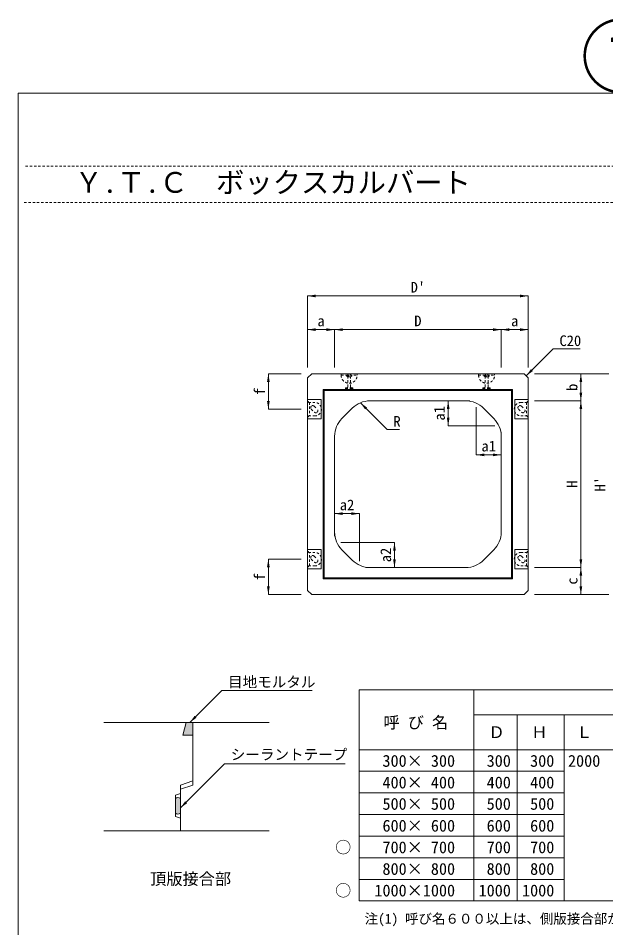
# Model space of a CAD drawing. Units: millimetres at full size; details may follow other scales. Extents: x 437 to 15013, y 6664 to 15633.
# Drawn here: x 437 to 3259, y 11266 to 15633 of the extents above; entities that cross this region are included whole.
import ezdxf
from ezdxf.enums import TextEntityAlignment as Align

# ---------------------------------------------------------------- set-up
doc = ezdxf.new("R2010")
doc.units = ezdxf.units.MM
doc.header["$LTSCALE"] = 15
doc.linetypes.add('USER1', pattern=[1.35, 0.75, -0.6])
doc.layers.add('0_2', color=7, linetype='Continuous')
for name, color, linetype, lineweight in [('_0-0_', 7, 'Continuous', 20), ('インサート', 3, 'USER1', 5), ('ハッチング', 7, 'Continuous', 5), ('寸法線', 7, 'Continuous', 9), ('本体', 2, 'Continuous', 20), ('枠', 5, 'Continuous', 5), ('補助線', 8, 'Continuous', 13)]:
    doc.layers.add(name, color=color, linetype=linetype, lineweight=lineweight)
doc.styles.add('ＭＳ ゴシック', font='')
doc.styles.get('ＭＳ ゴシック').set_extended_font_data('MS Gothic')

# ---------------------------------------------------------------- blocks, each defined once
blk = doc.blocks.new('filled_arrow')
at = {"color": 0, "linetype": 'Continuous', "lineweight": -2}
blk.add_solid([(7.5, 1.25), (0, 0), (7.5, -1.25)], dxfattribs=at)

msp = doc.modelspace()

# ---------------------------------------------------------------- hatches: boundary and pattern name
at = {"layer": 'ハッチング'}
for points in [[(1276.09, 12252.03), (1244.09, 12252.03), (1228.09, 12192.03), (1276.09, 12192.03)], [(1216.09, 11888.03, 0.33344), (1192.09, 11888.03), (1192.09, 11816.04, 0.33344), (1216.09, 11816.04)]]:
    msp.add_hatch(color=256, dxfattribs=at).paths.add_polyline_path(points)

# ---------------------------------------------------------------- linework, layer by layer
at = {"layer": '_0-0_'}
for p, q in [((2074.91, 12408.71), (2074.91, 11395.31)), ((2074.91, 12408.71), (5744.04, 12408.71)), ((2624.74, 12408.71), (2624.74, 11395.31)), ((2624.74, 12289.01), (5744.04, 12289.01)), ((2833.32, 11395.31), (2833.32, 12289.01)), ((3058.57, 11395.31), (3058.57, 12289.01)), ((2074.91, 12121.43), (5744.04, 12121.43)), ((2624.74, 12017.69), (2074.91, 12017.69)), ((3058.57, 12017.69), (2624.74, 12017.69)), ((2624.74, 11913.95), (2074.91, 11913.95)), ((3058.57, 11913.95), (2624.74, 11913.95)), ((2624.74, 11810.21), (2074.91, 11810.21)), ((3058.57, 11810.21), (2624.74, 11810.21)), ((2833.32, 11706.47), (2074.91, 11706.47)), ((2833.32, 11706.47), (3058.57, 11706.47)), ((2624.74, 11602.73), (2074.91, 11602.73)), ((3058.57, 11602.73), (2624.74, 11602.73)), ((2624.74, 11498.99), (2074.91, 11498.99)), ((2624.74, 11498.99), (3058.57, 11498.99)), ((2074.91, 11395.31), (5744.04, 11395.31))]:
    msp.add_line(p, q, dxfattribs=at)
at = {"layer": '_0-0_', "color": 3, "lineweight": 9}
for centre, start, end in [((1204.09, 11872.04), 53.12329, 126.88353), ((1204.09, 11832.03), 233.11647, 306.87671)]:
    msp.add_arc(centre, 19.99, start, end, dxfattribs=at)
at = {"layer": 'インサート', "lineweight": 9}
for p, q in [((1987.94, 13926.16), (2064.94, 13926.16)), ((1987.94, 13926.16), (1987.94, 13919.16)), ((1987.94, 13919.16), (2064.94, 13919.16)), ((2013.94, 13919.16), (2038.94, 13919.16)), ((2013.94, 13919.16), (2013.94, 13915.16)), ((2019.44, 13912.16), (2013.94, 13915.16)), ((2013.94, 13915.16), (2038.94, 13915.16)), ((2019.44, 13912.16), (2033.44, 13912.16)), ((2019.44, 13863.28), (2019.44, 13912.16)), ((2020.44, 13926.16), (2020.44, 13919.16)), ((2032.44, 13926.16), (2032.44, 13919.16)), ((2033.44, 13912.16), (2038.94, 13915.16)), ((2033.44, 13863.28), (2033.44, 13912.16)), ((2038.94, 13919.16), (2038.94, 13915.16)), ((2064.94, 13926.16), (2064.94, 13919.16)), ((2647.91, 13926.16), (2724.91, 13926.16)), ((2647.91, 13926.16), (2647.91, 13919.16)), ((2647.91, 13919.16), (2724.91, 13919.16)), ((2673.91, 13919.16), (2698.91, 13919.16)), ((2673.91, 13919.16), (2673.91, 13915.16)), ((2679.41, 13912.16), (2673.91, 13915.16)), ((2673.91, 13915.16), (2698.91, 13915.16)), ((2679.41, 13912.16), (2693.41, 13912.16)), ((2679.41, 13863.28), (2679.41, 13912.16)), ((2680.41, 13926.16), (2680.41, 13919.16)), ((2692.41, 13926.16), (2692.41, 13919.16)), ((2693.41, 13912.16), (2698.91, 13915.16)), ((2693.41, 13863.28), (2693.41, 13912.16)), ((2698.91, 13919.16), (2698.91, 13915.16)), ((2724.91, 13926.16), (2724.91, 13919.16)), ((2017.22, 13860.38), (2008.94, 13858.16)), ((2008.94, 13858.16), (2008.94, 13854.16)), ((2008.94, 13858.16), (2043.94, 13858.16)), ((2008.94, 13854.16), (2043.94, 13854.16)), ((2035.67, 13860.38), (2043.94, 13858.16)), ((2043.94, 13858.16), (2043.94, 13854.16)), ((2677.18, 13860.38), (2668.91, 13858.16)), ((2668.91, 13858.16), (2668.91, 13854.16)), ((2668.91, 13858.16), (2703.91, 13858.16)), ((2668.91, 13854.16), (2703.91, 13854.16)), ((2695.63, 13860.38), (2703.91, 13858.16)), ((2703.91, 13858.16), (2703.91, 13854.16)), ((1826.44, 13793.67), (1826.44, 13718.67)), ((1826.44, 13793.67), (1831.44, 13793.67)), ((1831.44, 13793.67), (1831.44, 13788.67)), ((1831.44, 13788.67), (1860.94, 13788.67)), ((1835.44, 13788.67), (1835.44, 13723.67)), ((1844.73, 13770.24), (1844.87, 13770.38)), ((1844.73, 13756.24), (1859.01, 13741.96)), ((1858.87, 13770.38), (1873.16, 13756.1)), ((2839.7, 13770.24), (2839.84, 13770.38)), ((2839.7, 13756.24), (2853.98, 13741.96)), ((2881.41, 13788.67), (2851.91, 13788.67)), ((2853.84, 13770.38), (2868.12, 13756.1)), ((2877.41, 13788.67), (2877.41, 13723.67)), ((2886.41, 13793.67), (2881.41, 13793.67)), ((2881.41, 13793.67), (2881.41, 13788.67)), ((2886.41, 13793.67), (2886.41, 13718.67)), ((1826.44, 13718.67), (1831.44, 13718.67)), ((1831.44, 13723.67), (1860.94, 13723.67)), ((1831.44, 13723.67), (1831.44, 13718.67)), ((1873.01, 13741.96), (1873.16, 13742.1)), ((2881.41, 13723.67), (2851.91, 13723.67)), ((2867.98, 13741.96), (2868.12, 13742.1)), ((2881.41, 13723.67), (2881.41, 13718.67)), ((2886.41, 13718.67), (2881.41, 13718.67)), ((1826.44, 12998.69), (1826.44, 13073.69)), ((1826.44, 13073.69), (1831.44, 13073.69)), ((1831.44, 13068.69), (1831.44, 13073.69)), ((1831.44, 13068.69), (1860.94, 13068.69)), ((1835.44, 13003.69), (1835.44, 13068.69)), ((2881.41, 13068.69), (2851.91, 13068.69)), ((2877.41, 13003.69), (2877.41, 13068.69)), ((2886.41, 13073.69), (2881.41, 13073.69)), ((2881.41, 13068.69), (2881.41, 13073.69)), ((2886.41, 12998.69), (2886.41, 13073.69)), ((1844.73, 13036.27), (1859.01, 13021.98)), ((1858.87, 13050.41), (1873.16, 13036.12)), ((2839.7, 13036.27), (2853.98, 13021.98)), ((2853.84, 13050.41), (2868.12, 13036.12)), ((1826.44, 12998.69), (1831.44, 12998.69)), ((1831.44, 13003.69), (1860.94, 13003.69)), ((1831.44, 12998.69), (1831.44, 13003.69)), ((2881.41, 13003.69), (2851.91, 13003.69)), ((2881.41, 12998.69), (2881.41, 13003.69)), ((2886.41, 12998.69), (2881.41, 12998.69))]:
    msp.add_line(p, q, dxfattribs=at)
for centre, radius, start, end in [((2026.44, 13919.16), 38.5, 180, 0), ((2686.41, 13919.16), 38.5, 180, 0), ((2016.44, 13863.28), 3, 284.9984, 0), ((2036.44, 13863.28), 3, 180, 255.00238), ((2676.41, 13863.28), 3, 284.9984, 0), ((2696.41, 13863.28), 3, 180, 255.00238), ((1851.73, 13763.24), 9.9, 135.00076, 225), ((1851.87, 13763.38), 9.9, 45.00076, 134.99924), ((1860.94, 13756.17), 32.5, 270, 90), ((1866.16, 13749.1), 9.9, 315, 45), ((2851.91, 13756.17), 32.5, 90, 270), ((2846.7, 13763.24), 9.9, 135.00076, 225), ((2846.84, 13763.38), 9.9, 45.00076, 134.99924), ((2861.12, 13749.1), 9.9, 315, 45), ((1866.01, 13748.96), 9.9, 224.99847, 315), ((2860.98, 13748.96), 9.9, 224.99847, 315), ((1860.94, 13036.19), 32.5, 270, 90), ((2851.91, 13036.19), 32.5, 90, 270), ((1851.73, 13043.27), 9.9, 135.00076, 225), ((1851.87, 13043.41), 9.9, 45.00076, 134.99924), ((1866.01, 13028.98), 9.9, 224.99847, 315), ((1866.16, 13029.12), 9.9, 315, 45), ((2846.7, 13043.27), 9.9, 135.00076, 225), ((2846.84, 13043.41), 9.9, 45.00076, 134.99924), ((2860.98, 13028.98), 9.9, 224.99847, 315), ((2861.12, 13029.12), 9.9, 315, 45)]:
    msp.add_arc(centre, radius, start, end, dxfattribs=at)
at = {"layer": '寸法線', "linetype": 'USER1'}
for p, q in [((4675.81, 14922.5), (466.35, 14922.5)), ((466.35, 14749.1), (4676.81, 14749.1))]:
    msp.add_line(p, q, dxfattribs=at)
at = {"layer": '寸法線'}
for p, q in [((1826.44, 14299.65), (2886.41, 14299.65)), ((1826.44, 13956.16), (1826.44, 14299.65)), ((2886.41, 13956.16), (2886.41, 14299.65)), ((1826.44, 14137.93), (1956.44, 14137.93)), ((1826.44, 13956.16), (1826.44, 14137.93)), ((1956.44, 13956.16), (1956.44, 14137.93)), ((1956.44, 14137.93), (2756.41, 14137.93)), ((1956.44, 13956.16), (1956.44, 14137.93)), ((2756.41, 13956.16), (2756.41, 14137.93)), ((2756.41, 14137.93), (2886.41, 14137.93)), ((2756.41, 13956.16), (2756.41, 14137.93)), ((2886.41, 13956.16), (2886.41, 14137.93)), ((1638.47, 13756.16), (1638.47, 13926.15)), ((1796.44, 13926.15), (1638.47, 13926.15)), ((2916.41, 13926.16), (3138.89, 13926.16)), ((2916.41, 13926.16), (3273.41, 13926.16)), ((3138.89, 13796.17), (3138.89, 13926.16)), ((1796.44, 13756.16), (1638.47, 13756.16)), ((2502.02, 13676.17), (2502.02, 13796.17)), ((2606.42, 13796.17), (2502.02, 13796.17)), ((2636.42, 13766.17), (2636.42, 13536.94)), ((2916.41, 13796.17), (3138.89, 13796.17)), ((2916.41, 13796.17), (3138.89, 13796.17)), ((3138.89, 12996.19), (3138.89, 13796.17)), ((2726.41, 13676.17), (2502.02, 13676.17)), ((2756.41, 13646.17), (2756.41, 13536.94)), ((2636.42, 13536.94), (2756.41, 13536.94)), ((1956.44, 13254.7), (2076.44, 13254.7)), ((1956.44, 13146.19), (1956.44, 13254.7)), ((2076.44, 13026.19), (2076.44, 13254.7)), ((1986.44, 13116.19), (2244.03, 13116.19)), ((2244.03, 12996.19), (2244.03, 13116.19)), ((1638.47, 12866.2), (1638.47, 13036.19)), ((1796.44, 13036.19), (1638.47, 13036.19)), ((2106.44, 12996.19), (2244.03, 12996.19)), ((2916.41, 12996.19), (3138.89, 12996.19)), ((2916.41, 12996.19), (3138.89, 12996.19)), ((3138.89, 12866.2), (3138.89, 12996.19)), ((1796.44, 12866.2), (1638.47, 12866.2)), ((2916.41, 12866.2), (3138.89, 12866.2)), ((2916.41, 12866.2), (3273.41, 12866.2))]:
    msp.add_line(p, q, dxfattribs=at)
for points in [[(2876.41, 13916.16), (3006.01, 14045.76), (3135.79, 14045.76)], [(2080.21, 13787.03), (2208.92, 13658.32), (2268.8, 13658.32)], [(1261.48, 12252.03), (1414.91, 12405.46), (1849.22, 12405.46)], [(1216.09, 11841.84), (1427.87, 12053.62), (2008.02, 12053.62)]]:
    msp.add_lwpolyline(points, dxfattribs=at)
at = {"layer": '本体'}
for p, q in [((1826.44, 13906.16), (1846.44, 13926.16)), ((1826.44, 12886.2), (1826.44, 13906.16)), ((2866.41, 13926.16), (1846.44, 13926.16)), ((2866.41, 13926.16), (2886.41, 13906.16)), ((2886.41, 12886.2), (2886.41, 13906.16)), ((2041.28, 13761.01), (1991.58, 13711.31)), ((2586.71, 13796.17), (2126.14, 13796.17)), ((2671.57, 13761.01), (2721.27, 13711.31)), ((1956.44, 13626.46), (1956.44, 13165.9)), ((2756.41, 13165.9), (2756.41, 13626.46)), ((1991.59, 13081.05), (2041.3, 13031.34)), ((2671.56, 13031.34), (2721.26, 13081.04)), ((2586.71, 12996.19), (2126.15, 12996.19)), ((1846.44, 12866.2), (1826.44, 12886.2)), ((2886.41, 12886.2), (2866.41, 12866.2)), ((1846.44, 12866.2), (2866.41, 12866.2)), ((849.08, 12252.03), (1276.09, 12252.03)), ((1244.09, 12252.03), (1228.09, 12192.03)), ((1276.09, 12252.03), (1276.09, 11952.03)), ((1276.09, 12252.03), (1641.67, 12252.03)), ((1228.09, 12192.03), (1276.09, 12192.03)), ((1276.09, 11972.04), (1216.09, 11952.03)), ((1216.09, 11952.04), (1216.09, 11912.04)), ((1276.09, 11952.03), (1216.09, 11932.03)), ((1216.09, 11932.03), (1216.09, 11732.04)), ((1216.09, 11912.04), (1192.09, 11904.04)), ((1192.09, 11904.04), (1192.09, 11800.04)), ((1192.09, 11800.04), (1216.09, 11792.04)), ((1216.09, 11792.04), (1216.09, 11732.04)), ((849.08, 11732.04), (1216.09, 11732.04)), ((1216.09, 11732.04), (1641.67, 11732.04))]:
    msp.add_line(p, q, dxfattribs=at)
at = {"layer": '本体', "lineweight": 5}
for p, q in [((1901.44, 12941.2), (1901.44, 13851.16)), ((2811.41, 13851.16), (1901.44, 13851.16)), ((1901.44, 13851.16), (1906.44, 13846.16)), ((1906.44, 12946.2), (1906.44, 13846.16)), ((2806.41, 13846.16), (1906.44, 13846.16)), ((2806.41, 13846.16), (2811.41, 13851.16)), ((2806.41, 12946.2), (2806.41, 13846.16)), ((2811.41, 12941.2), (2811.41, 13851.16)), ((1901.44, 12941.2), (1906.44, 12946.2)), ((1901.44, 12941.2), (2811.41, 12941.2)), ((1906.44, 12946.2), (2806.41, 12946.2)), ((2806.41, 12946.2), (2811.41, 12941.2))]:
    msp.add_line(p, q, dxfattribs=at)
at = {"layer": '本体', "lineweight": 9}
for p, q in [((1826.44, 13802.66), (1891.44, 13802.66)), ((1891.44, 13709.67), (1891.44, 13802.66)), ((2821.41, 13709.67), (2821.41, 13802.66)), ((2821.41, 13802.66), (2886.41, 13802.66)), ((1826.44, 13709.67), (1891.44, 13709.67)), ((2821.41, 13709.67), (2886.41, 13709.67)), ((1826.44, 13082.69), (1891.44, 13082.69)), ((1891.44, 12989.7), (1891.44, 13082.69)), ((2821.41, 12989.7), (2821.41, 13082.69)), ((2821.41, 13082.69), (2886.41, 13082.69)), ((1826.44, 12989.7), (1891.44, 12989.7)), ((2821.41, 12989.7), (2886.41, 12989.7))]:
    msp.add_line(p, q, dxfattribs=at)
at = {"layer": '本体'}
for centre, start, end in [((2126.14, 13676.17), 90, 135.00303), ((2586.71, 13676.17), 44.99702, 90), ((2076.44, 13626.46), 135.00303, 180), ((2636.41, 13626.46), 0, 44.99702), ((2076.44, 13165.9), 180, 225.00061), ((2636.41, 13165.9), 314.99939, 0), ((2126.15, 13116.19), 225.00061, 270), ((2586.71, 13116.19), 270, 314.99939)]:
    msp.add_arc(centre, 120, start, end, dxfattribs=at)
at = {"layer": '枠', "lineweight": 20}
for p in [(6227.2, 15273.7), (437.2, 6873.7)]:
    msp.add_line(p, (437.2, 15273.7), dxfattribs=at)

# ---------------------------------------------------------------- block references
at = {"layer": '寸法線', "xscale": 5.2, "yscale": 5.2}
for p in [(1826.44, 14299.65), (1826.44, 14137.93), (1956.44, 14137.93), (2756.41, 14137.93), (2636.42, 13536.94), (1956.44, 13254.7)]:
    msp.add_blockref('filled_arrow', p, dxfattribs=at)
for p, rotation in [((2886.41, 14299.65), 180), ((1956.44, 14137.93), 180), ((2756.41, 14137.93), 180), ((2886.41, 14137.93), 180), ((2876.41, 13916.16), 45), ((1638.47, 13926.15), 270), ((3138.89, 13926.16), 270), ((3138.89, 13796.17), 90), ((1638.47, 13756.16), 90), ((2080.21, 13787.03), 315), ((2502.02, 13796.17), 270), ((3138.89, 13796.17), 270), ((2502.02, 13676.17), 90), ((2756.41, 13536.94), 180), ((2076.44, 13254.7), 180), ((2244.03, 13116.19), 270), ((1638.47, 13036.19), 270), ((2244.03, 12996.19), 90), ((3138.89, 12996.19), 90), ((3138.89, 12996.19), 270), ((1638.47, 12866.2), 90), ((3138.89, 12866.2), 90), ((1261.48, 12252.03), 45), ((1216.09, 11841.84), 45)]:
    msp.add_blockref('filled_arrow', p, dxfattribs=dict(at, rotation=rotation))

# ---------------------------------------------------------------- texts
at = {"layer": '0_2', "style": 'ＭＳ ゴシック'}
msp.add_text('注(1) 呼び名６００以上は、側版接合部が上下２箇所（計８個）です。', height=47.47, dxfattribs=at).set_placement((2100.56, 11333.8), align=Align.TOP_LEFT)
at = {"layer": '_0-0_', "style": 'ＭＳ ゴシック'}
for s, height, p in [('Ｙ.Ｔ.Ｃ\u3000ボックスカルバート', 99.69, (707.61, 14765.03)), ('呼 び 名', 56.96, (2191.26, 12206.7)), ('Ｄ', 56.96, (2695.34, 12160.11)), ('Ｈ', 56.96, (2900.79, 12160.11)), ('Ｌ', 56.96, (3116.17, 12160.11)), (' 300× 300', 56.96, (2147.57, 12022.39)), (' 300', 56.96, (2647.88, 12022.39)), (' 300', 56.96, (2856.47, 12022.39)), ('2000', 56.96, (3077.21, 12022.39)), (' 400× 400', 56.96, (2147.57, 11918.63)), (' 400', 56.96, (2647.88, 11918.65)), (' 400', 56.96, (2856.47, 11918.65)), (' 500× 500', 56.96, (2147.57, 11816.05)), (' 500', 56.96, (2647.88, 11816.05)), (' 500', 56.96, (2856.47, 11816.05)), (' 600× 600', 56.96, (2147.57, 11711.12)), (' 600', 56.96, (2647.88, 11711.16)), (' 600', 56.96, (2856.47, 11711.16)), ('○', 56.96, (1959.09, 11607.36)), (' 700× 700', 56.96, (2147.57, 11607.36)), (' 700', 56.96, (2647.88, 11607.48)), (' 700', 56.96, (2856.47, 11607.48)), (' 800× 800', 56.96, (2147.57, 11503.61)), (' 800', 56.96, (2647.88, 11503.8)), (' 800', 56.96, (2856.47, 11503.8)), ('頂版接合部', 56.96, (1071.07, 11455.76)), ('○', 56.96, (1959.09, 11399.94)), ('1000×1000', 56.96, (2147.57, 11400.12)), ('1000', 56.96, (2647.88, 11400.12)), ('1000', 56.96, (2856.47, 11400.12))]:
    msp.add_text(s, height=height, dxfattribs=at).set_placement(p, align=Align.BOTTOM_LEFT)
at = {"layer": '寸法線', "style": 'ＭＳ ゴシック'}
for s, p in [("D'", (2356.43, 14341.65)), ('a', (1891.44, 14179.93)), ('D', (2356.43, 14179.93)), ('a', (2821.41, 14179.93)), ('a1', (2696.42, 13578.94)), ('a2', (2016.44, 13296.7))]:
    msp.add_text(s, height=51.27, dxfattribs=at).set_placement(p, align=Align.MIDDLE_CENTER)
for s, p in [('C20', (3036.01, 14110.56)), ('R', (2238.92, 13723.12)), ('目地モルタル', (1444.91, 12472.18)), ('シーラントテープ', (1457.87, 12124.18))]:
    msp.add_text(s, height=51.27, dxfattribs=at).set_placement(p, align=Align.TOP_LEFT)
for s, p in [('f', (1596.47, 13841.16)), ('b', (3096.89, 13861.16)), ('a1', (2460.02, 13736.17)), ('H', (3096.89, 13396.18)), ("H'", (3231.41, 13396.18)), ('a2', (2202.03, 13056.19)), ('f', (1596.47, 12951.2)), ('c', (3096.89, 12931.2))]:
    msp.add_text(s, height=51.27, rotation=90, dxfattribs=at).set_placement(p, align=Align.MIDDLE_CENTER)
at = {"layer": '補助線', "color": 1, "style": 'ＭＳ ゴシック'}
msp.add_text('①', height=284.8, dxfattribs=at).set_placement((3332.2, 15219.08), align=Align.BOTTOM_CENTER)

doc.saveas('drawing.dxf')
